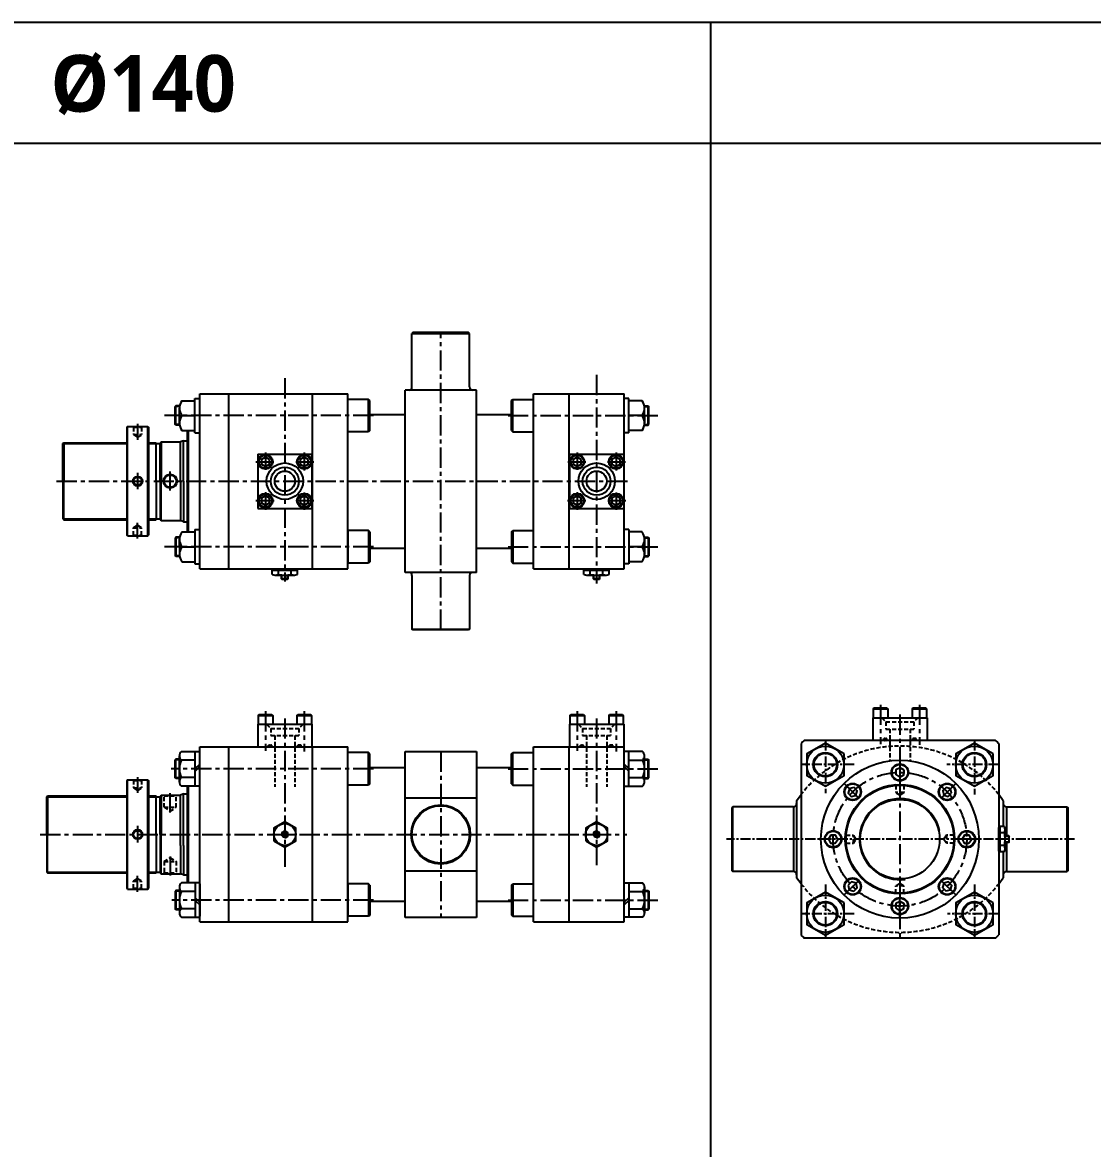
# Model space of a CAD drawing. Extents: x -819 to 9946, y 0 to 4813.
# Drawn here: x 602 to 1923, y 1437 to 2827 of the extents above; entities that cross this region are included whole.
import ezdxf

# ---------------------------------------------------------------- set-up
doc = ezdxf.new("R2010")
doc.units = 0
doc.header["$LTSCALE"] = 10
doc.header["$MEASUREMENT"] = 0
for name, pattern in [('CENTER', [2, 1.25, -0.25, 0.25, -0.25]), ('CENTERX2', [4, 2.5, -0.5, 0.5, -0.5]), ('HIDDENX2', [0.75, 0.5, -0.25])]:
    doc.linetypes.add(name, pattern=pattern)
doc.layers.get('0').update_dxf_attribs({"linetype": 'CONTINUOUS'})
for name, color, linetype in [('BOM-UDEF', 3, 'CONTINUOUS'), ('CEN', 1, 'CENTERX2'), ('DIM', 2, 'CONTINUOUS'), ('HID', 2, 'HIDDENX2'), ('ML', 7, 'CONTINUOUS')]:
    doc.layers.add(name, color=color, linetype=linetype)
doc.styles.add('문자', font='romans.shx')

msp = doc.modelspace()

# ---------------------------------------------------------------- linework, layer by layer
for p, q in [((9946.14, 2826.778), (0, 2826.778)), ((1451.42, 0), (1451.42, 2826.778)), ((9946.14, 2677.278), (0, 2677.278))]:
    msp.add_line(p, q)
at = {"color": 7, "linetype": 'Continuous'}
for p, q in [((909.891, 2145.608), (909.891, 2150.626)), ((909.891, 2150.626), (916.23, 2150.626)), ((910.891, 2150.626), (910.891, 2152.626)), ((910.891, 2152.626), (940.068, 2152.626)), ((913.067, 2144.626), (937.893, 2144.626)), ((916.23, 2150.626), (941.068, 2150.626)), ((917.686, 2145.608), (917.686, 2150.626)), ((921.48, 2144.881), (921.48, 2144.883)), ((921.48, 2140.126), (921.48, 2144.626)), ((929.48, 2140.126), (929.48, 2144.626)), ((933.274, 2145.608), (933.274, 2150.626)), ((940.068, 2150.626), (940.068, 2152.626)), ((941.068, 2145.608), (941.068, 2150.626)), ((1294.891, 2145.608), (1294.891, 2150.626)), ((1294.891, 2150.626), (1301.23, 2150.626)), ((1295.891, 2150.626), (1295.891, 2152.626)), ((1295.891, 2152.626), (1325.068, 2152.626)), ((1298.067, 2144.626), (1322.893, 2144.626)), ((1301.23, 2150.626), (1326.068, 2150.626)), ((1302.686, 2145.608), (1302.686, 2150.626)), ((1306.48, 2144.881), (1306.48, 2144.883)), ((1306.48, 2140.126), (1306.48, 2144.626)), ((1314.48, 2140.126), (1314.48, 2144.626)), ((1318.274, 2145.608), (1318.274, 2150.626)), ((1325.068, 2150.626), (1325.068, 2152.626)), ((1326.068, 2145.608), (1326.068, 2150.626)), ((921.48, 2140.126), (921.98, 2139.626)), ((929.48, 2140.126), (921.48, 2140.126)), ((921.98, 2139.626), (928.98, 2139.626)), ((929.48, 2140.126), (928.98, 2139.626)), ((1306.48, 2140.126), (1306.98, 2139.626)), ((1314.48, 2140.126), (1306.48, 2140.126)), ((1306.98, 2139.626), (1313.98, 2139.626)), ((1314.48, 2140.126), (1313.98, 2139.626)), ((1807.014, 1804.158), (1807.014, 1833.335)), ((1809.014, 1833.335), (1807.014, 1833.335)), ((1814.031, 1834.335), (1809.014, 1834.335)), ((1809.014, 1809.497), (1809.014, 1834.335)), ((1814.031, 1826.541), (1809.014, 1826.541)), ((1815.014, 1806.334), (1815.014, 1831.16)), ((1819.514, 1822.747), (1815.014, 1822.747)), ((1819.514, 1822.747), (1820.014, 1822.247)), ((1819.514, 1822.747), (1819.514, 1814.747)), ((1820.014, 1815.247), (1820.014, 1822.247)), ((1814.031, 1810.953), (1809.014, 1810.953)), ((1809.014, 1803.158), (1809.014, 1809.497)), ((1814.758, 1814.747), (1814.756, 1814.747)), ((1819.514, 1814.747), (1815.014, 1814.747)), ((1819.514, 1814.747), (1820.014, 1815.247)), ((1809.014, 1804.158), (1807.014, 1804.158)), ((1814.031, 1803.158), (1809.014, 1803.158))]:
    msp.add_line(p, q, dxfattribs=at)
at = {"color": 1, "linetype": 'CENTER', "ltscale": 5}
for p, q in [((911.98, 1824.598), (938.98, 1824.598)), ((1296.98, 1824.598), (1323.98, 1824.598))]:
    msp.add_line(p, q, dxfattribs=at)
at = {"color": 7, "linetype": 'Continuous'}
for points in [[(911.98, 1816.803), (925.48, 1809.009), (938.98, 1816.803), (938.98, 1832.392), (925.48, 1840.186), (911.98, 1832.392)], [(1296.98, 1816.803), (1310.48, 1809.009), (1323.98, 1816.803), (1323.98, 1832.392), (1310.48, 1840.186), (1296.98, 1832.392)], [(924.036, 1827.098), (922.593, 1824.598), (924.036, 1822.098), (926.923, 1822.098), (928.367, 1824.598), (926.923, 1827.098)], [(1309.036, 1827.098), (1307.593, 1824.598), (1309.036, 1822.098), (1311.923, 1822.098), (1313.367, 1824.598), (1311.923, 1827.098)]]:
    msp.add_lwpolyline(points, close=True, dxfattribs=at)
for centre, radius in [((925.48, 1824.598), 13.5), ((1310.48, 1824.598), 13.5), ((925.48, 1824.598), 3.5), ((1310.48, 1824.598), 3.5)]:
    msp.add_circle(centre, radius, dxfattribs=at)
for centre, radius, start, end in [((913.067, 2150.249), 5.623, 235.615753, 270), ((913.789, 2152.846), 8.22, 241.700645, 298.299355), ((925.472, 2175.973), 31.347, 255.617183, 270.014071), ((925.488, 2175.973), 31.347, 269.985929, 284.382817), ((937.171, 2152.846), 8.22, 241.700645, 298.299355), ((1298.067, 2150.249), 5.623, 235.615753, 270), ((1298.789, 2152.846), 8.22, 241.700645, 298.299355), ((1310.472, 2175.973), 31.347, 255.617183, 270.014071), ((1310.488, 2175.973), 31.347, 269.985929, 284.382817), ((1322.171, 2152.846), 8.22, 241.700645, 298.299355), ((1806.793, 1830.438), 8.22, 331.700645, 28.299355), ((1783.667, 1818.755), 31.347, 359.985929, 14.382817), ((1783.667, 1818.739), 31.347, 345.617183, 0.014071), ((1806.793, 1807.056), 8.22, 331.700645, 28.299355), ((1809.391, 1806.334), 5.623, 325.615753, 0)]:
    msp.add_arc(centre, radius, start, end, dxfattribs=at)
at = {"layer": 'BOM-UDEF', "color": 0}
for p, q in [((1073.98, 2148.126), (1073.98, 2373.126)), ((1161.98, 2148.126), (1161.98, 2373.126)), ((1073.98, 1927.098), (1161.98, 1927.098)), ((1073.98, 1722.098), (1073.98, 1927.098)), ((1161.98, 1927.098), (1161.98, 1722.098)), ((1073.98, 1869.598), (1161.98, 1869.598)), ((1557.514, 1866.247), (1563.014, 1873.832)), ((1812.514, 1866.247), (1807.014, 1873.832)), ((1553.514, 1858.747), (1553.514, 1778.747)), ((1816.514, 1858.747), (1816.514, 1822.747)), ((1816.514, 1814.747), (1816.514, 1778.747)), ((1073.98, 1779.598), (1161.98, 1779.598)), ((1563.014, 1763.662), (1557.514, 1771.247)), ((1807.014, 1763.662), (1812.514, 1771.247)), ((1161.98, 1722.098), (1073.98, 1722.098))]:
    msp.add_line(p, q, dxfattribs=at)
for radius in [36.5, 35.5]:
    msp.add_circle((1117.98, 1824.598), radius, dxfattribs=at)
at = {"layer": 'CEN'}
for p, q in [((1117.98, 2077.126), (1117.98, 2444.126)), ((1310.48, 2391.711), (1310.48, 2134.391)), ((925.48, 2387.868), (925.48, 2136.856)), ((1034.806, 2341.626), (776.829, 2341.626)), ((1201.154, 2341.626), (1385.895, 2341.626)), ((743.705, 2331.37), (743.705, 2311.814)), ((901.48, 2295.852), (901.48, 2274.63)), ((949.48, 2295.893), (949.48, 2273.894)), ((1286.48, 2295.852), (1286.48, 2274.63)), ((1334.48, 2295.893), (1334.48, 2273.894)), ((889.835, 2284.626), (911.99, 2284.626)), ((938.887, 2284.626), (961.254, 2284.542)), ((1274.835, 2284.626), (1296.99, 2284.626)), ((1323.887, 2284.626), (1346.254, 2284.542)), ((743.705, 2271.136), (743.705, 2250.859)), ((783.98, 2249.166), (783.98, 2272.662)), ((643.535, 2260.626), (1349.06, 2260.626)), ((901.48, 2247.135), (901.48, 2225.219)), ((949.48, 2246.767), (949.48, 2225.175)), ((1286.48, 2247.135), (1286.48, 2225.219)), ((1334.48, 2246.767), (1334.48, 2225.175)), ((889.496, 2236.626), (912.236, 2236.626)), ((939.502, 2236.626), (961.508, 2236.626)), ((1274.496, 2236.626), (1297.236, 2236.626)), ((1324.502, 2236.626), (1346.508, 2236.626)), ((743.705, 2189.881), (743.705, 2209.438)), ((1034.806, 2179.626), (776.829, 2179.626)), ((1201.154, 2179.626), (1385.895, 2179.626)), ((901.48, 1976.598), (901.48, 1927.993)), ((949.48, 1976.598), (949.48, 1927.007)), ((1286.48, 1976.598), (1286.48, 1927.993)), ((1334.48, 1976.598), (1334.48, 1927.007)), ((1661.014, 1984.747), (1661.014, 1936.142)), ((1709.014, 1984.747), (1709.014, 1935.156)), ((925.48, 1967.872), (925.48, 1784.43)), ((1310.48, 1967.872), (1310.48, 1786.895)), ((1685.014, 1972.747), (1685.014, 1692.747)), ((1117.98, 1927.098), (1117.98, 1722.098)), ((1034.806, 1905.598), (785.196, 1905.598)), ((1201.154, 1905.598), (1385.895, 1905.598)), ((1685.014, 1916.152), (1685.014, 1886.247)), ((743.705, 1895.342), (743.705, 1875.785)), ((1616.138, 1887.622), (1637.284, 1866.477)), ((1753.889, 1887.622), (1732.743, 1866.477)), ((783.98, 1851.89), (783.98, 1875.386)), ((743.705, 1835.108), (743.705, 1814.831)), ((623.535, 1824.598), (1347.943, 1824.598)), ((1782.418, 1818.747), (1752.514, 1818.747)), ((783.98, 1797.305), (783.98, 1773.809)), ((743.705, 1753.853), (743.705, 1773.41)), ((1616.138, 1749.871), (1637.284, 1771.017)), ((1753.889, 1749.871), (1732.743, 1771.017)), ((1685.014, 1721.342), (1685.014, 1751.247)), ((1034.806, 1743.598), (785.85, 1743.598)), ((1201.154, 1743.598), (1385.895, 1743.598))]:
    msp.add_line(p, q, dxfattribs=at)
msp.add_circle((1685.014, 1818.747), 82.5, dxfattribs=at)
at = {"layer": 'DIM'}
for p, q in [((651.48, 2307.126), (730.205, 2307.126)), ((757.205, 2307.126), (766.48, 2307.126)), ((651.48, 2214.126), (730.205, 2214.126)), ((757.205, 2214.126), (766.48, 2214.126)), ((631.48, 1871.098), (730.205, 1871.098)), ((631.48, 1871.098), (730.205, 1871.098)), ((757.205, 1871.098), (766.48, 1871.098)), ((757.205, 1871.098), (766.48, 1871.098)), ((631.48, 1778.098), (730.205, 1778.098)), ((631.48, 1778.098), (730.205, 1778.098)), ((757.205, 1778.098), (766.48, 1778.098)), ((757.205, 1778.098), (766.48, 1778.098))]:
    msp.add_line(p, q, dxfattribs=at)
at = {"layer": 'HID'}
for p, q in [((738.705, 2327.126), (737.705, 2328.126)), ((738.705, 2327.126), (748.705, 2327.126)), ((738.705, 2327.126), (738.705, 2318.126)), ((748.705, 2327.126), (749.705, 2328.126)), ((748.705, 2327.126), (748.705, 2318.126)), ((738.705, 2318.126), (743.705, 2314.96)), ((738.705, 2318.126), (748.705, 2318.126)), ((743.705, 2314.96), (748.705, 2318.126)), ((738.705, 2203.126), (743.705, 2206.292)), ((738.705, 2203.126), (748.705, 2203.126)), ((738.705, 2194.126), (738.705, 2203.126)), ((743.705, 2206.292), (748.705, 2203.126)), ((748.705, 2194.126), (748.705, 2203.126)), ((738.705, 2194.126), (737.705, 2193.126)), ((738.705, 2194.126), (748.705, 2194.126)), ((748.705, 2194.126), (749.705, 2193.126)), ((902.98, 1960.598), (908.23, 1955.348)), ((947.98, 1960.598), (942.73, 1955.348)), ((1287.98, 1960.598), (1293.23, 1955.348)), ((1332.98, 1960.598), (1327.73, 1955.348)), ((1662.514, 1968.747), (1667.764, 1963.497)), ((1667.764, 1963.497), (1702.264, 1963.497)), ((1667.764, 1963.497), (1667.764, 1954.747)), ((1707.514, 1968.747), (1702.264, 1963.497)), ((1702.264, 1963.497), (1702.264, 1954.747)), ((908.23, 1955.348), (942.73, 1955.348)), ((908.23, 1955.348), (908.23, 1946.598)), ((908.23, 1946.598), (942.73, 1946.598)), ((912.98, 1946.598), (912.98, 1883.462)), ((937.98, 1946.598), (937.98, 1883.462)), ((942.73, 1955.348), (942.73, 1946.598)), ((1293.23, 1955.348), (1327.73, 1955.348)), ((1293.23, 1955.348), (1293.23, 1946.598)), ((1293.23, 1946.598), (1327.73, 1946.598)), ((1297.98, 1946.598), (1297.98, 1883.462)), ((1322.98, 1946.598), (1322.98, 1883.462)), ((1327.73, 1955.348), (1327.73, 1946.598)), ((1667.764, 1954.747), (1702.264, 1954.747)), ((1672.514, 1954.747), (1672.514, 1915.442)), ((1697.514, 1954.747), (1697.514, 1915.442)), ((905.48, 1934.998), (909.48, 1934.998)), ((905.48, 1932.598), (905.48, 1934.998)), ((909.48, 1932.598), (909.48, 1934.998)), ((941.48, 1932.598), (941.48, 1934.998)), ((945.48, 1934.998), (941.48, 1934.998)), ((945.48, 1932.598), (945.48, 1934.998)), ((1290.48, 1934.998), (1294.48, 1934.998)), ((1290.48, 1932.598), (1290.48, 1934.998)), ((1294.48, 1932.598), (1294.48, 1934.998)), ((1326.48, 1932.598), (1326.48, 1934.998)), ((1330.48, 1934.998), (1326.48, 1934.998)), ((1330.48, 1932.598), (1330.48, 1934.998)), ((1665.014, 1943.147), (1669.014, 1943.147)), ((1665.014, 1940.747), (1665.014, 1943.147)), ((1669.014, 1940.747), (1669.014, 1943.147)), ((1701.014, 1940.747), (1701.014, 1943.147)), ((1705.014, 1943.147), (1701.014, 1943.147)), ((1705.014, 1940.747), (1705.014, 1943.147)), ((738.705, 1891.098), (737.705, 1892.098)), ((738.705, 1891.098), (748.705, 1891.098)), ((738.705, 1891.098), (738.705, 1882.098)), ((748.705, 1891.098), (749.705, 1892.098)), ((748.705, 1891.098), (748.705, 1882.098)), ((738.705, 1882.098), (748.705, 1882.098)), ((738.705, 1882.098), (743.705, 1878.931)), ((743.705, 1878.931), (748.705, 1882.098)), ((1680.014, 1885.247), (1679.315, 1885.945)), ((1680.014, 1885.247), (1680.014, 1876.247)), ((1690.014, 1885.247), (1680.014, 1885.247)), ((1690.014, 1876.247), (1680.014, 1876.247)), ((1685.014, 1873.081), (1680.014, 1876.247)), ((1690.014, 1876.247), (1685.014, 1873.081)), ((1690.014, 1885.247), (1690.712, 1885.945)), ((1690.014, 1885.247), (1690.014, 1876.247)), ((776.48, 1872.098), (775.48, 1873.098)), ((776.48, 1858.098), (776.48, 1872.098)), ((776.48, 1872.098), (791.48, 1872.098)), ((791.48, 1872.098), (792.48, 1873.098)), ((791.48, 1858.098), (791.48, 1872.098)), ((776.48, 1858.098), (791.48, 1858.098)), ((776.48, 1858.098), (783.98, 1853.323)), ((783.98, 1853.323), (791.48, 1858.098)), ((1618.514, 1823.747), (1617.815, 1824.445)), ((1618.514, 1823.747), (1627.514, 1823.747)), ((1618.514, 1813.747), (1618.514, 1823.747)), ((1627.514, 1813.747), (1627.514, 1823.747)), ((1630.68, 1818.747), (1627.514, 1823.747)), ((1742.514, 1823.747), (1739.347, 1818.747)), ((1751.514, 1823.747), (1742.514, 1823.747)), ((1742.514, 1823.747), (1742.514, 1813.747)), ((1751.514, 1823.747), (1752.212, 1824.445)), ((1751.514, 1823.747), (1751.514, 1813.747)), ((1618.514, 1813.747), (1617.815, 1813.048)), ((1618.514, 1813.747), (1627.514, 1813.747)), ((1627.514, 1813.747), (1630.68, 1818.747)), ((1739.347, 1818.747), (1742.514, 1813.747)), ((1751.514, 1813.747), (1742.514, 1813.747)), ((1751.514, 1813.747), (1752.212, 1813.048)), ((776.48, 1791.098), (783.98, 1795.872)), ((783.98, 1795.872), (791.48, 1791.098)), ((776.48, 1791.098), (791.48, 1791.098)), ((776.48, 1791.098), (776.48, 1777.098)), ((791.48, 1791.098), (791.48, 1777.098)), ((738.705, 1767.098), (743.705, 1770.264)), ((738.705, 1767.098), (748.705, 1767.098)), ((738.705, 1758.098), (738.705, 1767.098)), ((743.705, 1770.264), (748.705, 1767.098)), ((748.705, 1758.098), (748.705, 1767.098)), ((776.48, 1777.098), (775.48, 1776.098)), ((776.48, 1777.098), (791.48, 1777.098)), ((791.48, 1777.098), (792.48, 1776.098)), ((738.705, 1758.098), (737.705, 1757.098)), ((738.705, 1758.098), (748.705, 1758.098)), ((748.705, 1758.098), (749.705, 1757.098)), ((1680.014, 1752.247), (1679.315, 1751.548)), ((1685.014, 1764.413), (1680.014, 1761.247)), ((1680.014, 1752.247), (1680.014, 1761.247)), ((1690.014, 1761.247), (1680.014, 1761.247)), ((1690.014, 1752.247), (1680.014, 1752.247)), ((1690.014, 1761.247), (1685.014, 1764.413)), ((1690.014, 1752.247), (1690.014, 1761.247)), ((1690.014, 1752.247), (1690.712, 1751.548))]:
    msp.add_line(p, q, dxfattribs=at)
for centre, radius, start, end in [((906.761, 1933.798), 1.2, 90, 270), ((908.145, 1933.798), 1.2, 270, 90), ((942.814, 1933.798), 1.2, 90, 270), ((944.198, 1933.798), 1.2, 270, 90), ((1291.761, 1933.798), 1.2, 90, 270), ((1293.145, 1933.798), 1.2, 270, 90), ((1327.814, 1933.798), 1.2, 90, 270), ((1329.198, 1933.798), 1.2, 270, 90), ((1685.014, 1779.58), 154.167, 37.688023, 142.311977), ((1666.295, 1941.947), 1.2, 90, 270), ((1667.679, 1941.947), 1.2, 270, 90), ((1702.348, 1941.947), 1.2, 90, 270), ((1703.732, 1941.947), 1.2, 270, 90), ((1685.014, 1857.914), 154.167, 217.688023, 322.311977)]:
    msp.add_arc(centre, radius, start, end, dxfattribs=at)
at = {"layer": 'ML'}
for p, q in [((1083.48, 2444.126), (1082.48, 2443.126)), ((1082.48, 2377.126), (1082.48, 2443.126)), ((1082.48, 2443.126), (1153.48, 2443.126)), ((1152.48, 2444.126), (1083.48, 2444.126)), ((1153.48, 2443.126), (1152.48, 2444.126)), ((1153.48, 2377.126), (1153.48, 2443.126)), ((814.548, 2320.426), (814.548, 2362.826)), ((814.548, 2362.826), (820.548, 2362.826)), ((820.48, 2152.626), (820.48, 2368.626)), ((820.48, 2368.626), (1003.48, 2368.626)), ((820.48, 2152.626), (820.48, 2368.626)), ((856.48, 2152.626), (856.48, 2368.626)), ((959.48, 2152.626), (959.48, 2368.626)), ((959.48, 2152.626), (959.48, 2368.626)), ((1003.48, 2152.626), (1003.48, 2368.626)), ((1161.98, 2373.126), (1073.98, 2373.126)), ((1232.48, 2152.626), (1232.48, 2368.626)), ((1232.48, 2368.626), (1344.48, 2368.626)), ((1276.48, 2152.626), (1276.48, 2368.626)), ((1350.412, 2362.826), (1344.412, 2362.826)), ((1344.48, 2152.626), (1344.48, 2368.626)), ((1350.412, 2320.426), (1350.412, 2362.826)), ((790.948, 2353.626), (790.148, 2352.826)), ((790.148, 2330.426), (790.148, 2352.826)), ((790.948, 2329.626), (790.948, 2353.626)), ((795.348, 2353.626), (790.948, 2353.626)), ((795.348, 2341.626), (795.348, 2350.951)), ((798.32, 2359.986), (814.548, 2359.986)), ((1028.98, 2361.626), (1003.48, 2361.626)), ((1003.48, 2321.626), (1003.48, 2361.626)), ((1028.98, 2321.626), (1028.98, 2361.626)), ((1030.48, 2360.126), (1028.98, 2361.626)), ((1030.48, 2323.126), (1030.48, 2360.126)), ((1205.48, 2360.126), (1206.98, 2361.626)), ((1205.48, 2323.126), (1205.48, 2360.126)), ((1206.98, 2361.626), (1232.48, 2361.626)), ((1206.98, 2321.626), (1206.98, 2361.626)), ((1366.64, 2359.986), (1350.412, 2359.986)), ((1369.612, 2353.626), (1374.012, 2353.626)), ((1369.612, 2341.626), (1369.612, 2350.951)), ((1374.012, 2329.626), (1374.012, 2353.626)), ((1374.012, 2353.626), (1374.812, 2352.826)), ((1374.812, 2330.426), (1374.812, 2352.826)), ((795.348, 2331.002), (795.348, 2341.626)), ((795.348, 2341.626), (795.348, 2332.301)), ((798.32, 2341.626), (814.548, 2341.626)), ((1030.48, 2343.126), (1073.98, 2343.126)), ((1161.98, 2343.126), (1205.48, 2343.126)), ((1366.64, 2341.626), (1350.412, 2341.626)), ((1369.612, 2331.002), (1369.612, 2341.626)), ((1369.612, 2341.626), (1369.612, 2332.301)), ((731.205, 2328.126), (730.205, 2327.126)), ((730.205, 2327.126), (730.205, 2194.126)), ((731.205, 2193.126), (731.205, 2328.126)), ((731.205, 2328.126), (756.205, 2328.126)), ((756.205, 2193.126), (756.205, 2328.126)), ((756.205, 2328.126), (757.205, 2327.126)), ((757.205, 2327.126), (757.205, 2194.126)), ((790.948, 2329.626), (790.148, 2330.426)), ((795.348, 2329.626), (790.948, 2329.626)), ((798.32, 2323.266), (814.548, 2323.266)), ((805.48, 2197.986), (805.48, 2323.266)), ((806.48, 2197.986), (806.48, 2323.266)), ((1028.98, 2321.626), (1003.48, 2321.626)), ((1030.48, 2323.126), (1028.98, 2321.626)), ((1205.48, 2323.126), (1206.98, 2321.626)), ((1206.98, 2321.626), (1232.48, 2321.626)), ((1366.64, 2323.266), (1350.412, 2323.266)), ((1369.612, 2329.626), (1374.012, 2329.626)), ((1374.012, 2329.626), (1374.812, 2330.426)), ((651.48, 2307.126), (652.48, 2308.126)), ((651.48, 2260.626), (651.48, 2307.126)), ((652.48, 2308.126), (730.205, 2308.126)), ((652.48, 2308.126), (652.48, 2260.626)), ((757.205, 2308.126), (766.48, 2308.126)), ((766.48, 2260.626), (766.48, 2308.126)), ((771.48, 2307.626), (772.98, 2309.126)), ((771.48, 2260.626), (771.48, 2307.626)), ((772.98, 2309.126), (772.98, 2260.626)), ((772.98, 2309.126), (796.48, 2309.126)), ((800.48, 2310.626), (796.48, 2309.126)), ((796.48, 2260.626), (796.48, 2309.126)), ((800.48, 2310.626), (805.48, 2310.626)), ((800.48, 2260.626), (800.48, 2310.626)), ((814.548, 2320.426), (820.548, 2320.426)), ((1350.412, 2320.426), (1344.412, 2320.426)), ((766.48, 2307.026), (771.48, 2307.026)), ((891.98, 2294.126), (891.98, 2227.126)), ((891.98, 2294.126), (958.98, 2294.126)), ((958.98, 2294.126), (958.98, 2227.126)), ((1276.98, 2294.126), (1276.98, 2227.126)), ((1276.98, 2294.126), (1343.98, 2294.126)), ((1343.98, 2294.126), (1343.98, 2227.126)), ((651.48, 2260.626), (651.48, 2214.126)), ((652.48, 2213.126), (652.48, 2260.626)), ((766.48, 2260.626), (766.48, 2213.126)), ((771.48, 2260.626), (771.48, 2213.626)), ((771.48, 2260.626), (771.48, 2213.626)), ((772.98, 2212.126), (772.98, 2260.626)), ((796.48, 2260.626), (796.48, 2212.126)), ((800.48, 2260.626), (800.48, 2210.626)), ((891.98, 2227.126), (958.98, 2227.126)), ((1276.98, 2227.126), (1343.98, 2227.126)), ((651.48, 2214.126), (652.48, 2213.126)), ((652.48, 2213.126), (730.205, 2213.126)), ((757.205, 2213.126), (766.48, 2213.126)), ((766.48, 2214.226), (771.48, 2214.226)), ((771.48, 2213.626), (772.98, 2212.126)), ((772.98, 2212.126), (796.48, 2212.126)), ((800.48, 2210.626), (796.48, 2212.126)), ((800.48, 2210.626), (805.48, 2210.626)), ((798.32, 2197.986), (814.548, 2197.986)), ((814.548, 2200.826), (814.548, 2158.426)), ((814.548, 2200.826), (820.548, 2200.826)), ((1003.48, 2199.626), (1003.48, 2159.626)), ((1028.98, 2199.626), (1003.48, 2199.626)), ((1028.98, 2199.626), (1028.98, 2159.626)), ((1030.48, 2198.126), (1028.98, 2199.626)), ((1030.48, 2198.126), (1030.48, 2161.126)), ((1205.48, 2198.126), (1206.98, 2199.626)), ((1205.48, 2198.126), (1205.48, 2161.126)), ((1206.98, 2199.626), (1206.98, 2159.626)), ((1206.98, 2199.626), (1232.48, 2199.626)), ((1350.412, 2200.826), (1344.412, 2200.826)), ((1350.412, 2200.826), (1350.412, 2158.426)), ((1366.64, 2197.986), (1350.412, 2197.986)), ((731.205, 2193.126), (730.205, 2194.126)), ((731.205, 2193.126), (756.205, 2193.126)), ((756.205, 2193.126), (757.205, 2194.126)), ((790.948, 2191.626), (790.148, 2190.826)), ((790.148, 2190.826), (790.148, 2168.426)), ((790.948, 2191.626), (790.948, 2167.626)), ((795.348, 2191.626), (790.948, 2191.626)), ((795.348, 2190.25), (795.348, 2179.626)), ((795.348, 2179.626), (795.348, 2188.951)), ((1369.612, 2191.626), (1374.012, 2191.626)), ((1369.612, 2190.25), (1369.612, 2179.626)), ((1369.612, 2179.626), (1369.612, 2188.951)), ((1374.012, 2191.626), (1374.012, 2167.626)), ((1374.012, 2191.626), (1374.812, 2190.826)), ((1374.812, 2190.826), (1374.812, 2168.426)), ((790.948, 2167.626), (790.148, 2168.426)), ((795.348, 2179.626), (795.348, 2170.301)), ((798.32, 2179.626), (814.548, 2179.626)), ((1030.48, 2178.126), (1073.98, 2178.126)), ((1161.98, 2178.126), (1205.48, 2178.126)), ((1366.64, 2179.626), (1350.412, 2179.626)), ((1369.612, 2179.626), (1369.612, 2170.301)), ((1374.012, 2167.626), (1374.812, 2168.426)), ((795.348, 2167.626), (790.948, 2167.626)), ((798.32, 2161.266), (814.548, 2161.266)), ((814.548, 2158.426), (820.548, 2158.426)), ((1028.98, 2159.626), (1003.48, 2159.626)), ((1030.48, 2161.126), (1028.98, 2159.626)), ((1205.48, 2161.126), (1206.98, 2159.626)), ((1206.98, 2159.626), (1232.48, 2159.626)), ((1350.412, 2158.426), (1344.412, 2158.426)), ((1366.64, 2161.266), (1350.412, 2161.266)), ((1369.612, 2167.626), (1374.012, 2167.626)), ((820.48, 2152.626), (1003.48, 2152.626)), ((1161.98, 2148.126), (1073.98, 2148.126)), ((1082.48, 2144.126), (1082.48, 2078.126)), ((1153.48, 2144.126), (1153.48, 2078.126)), ((1232.48, 2152.626), (1344.48, 2152.626)), ((1083.48, 2077.126), (1082.48, 2078.126)), ((1082.48, 2078.126), (1153.48, 2078.126)), ((1152.48, 2077.126), (1083.48, 2077.126)), ((1153.48, 2078.126), (1152.48, 2077.126)), ((1652.014, 1979.747), (1653.014, 1980.747)), ((1652.014, 1979.747), (1670.014, 1979.747)), ((1652.014, 1979.747), (1652.014, 1968.747)), ((1653.014, 1980.747), (1669.014, 1980.747)), ((1669.014, 1980.747), (1670.014, 1979.747)), ((1670.014, 1979.747), (1670.014, 1968.747)), ((1700.014, 1979.747), (1701.014, 1980.747)), ((1700.014, 1979.747), (1718.014, 1979.747)), ((1700.014, 1979.747), (1700.014, 1968.747)), ((1701.014, 1980.747), (1717.014, 1980.747)), ((1717.014, 1980.747), (1718.014, 1979.747)), ((1718.014, 1979.747), (1718.014, 1968.747)), ((891.98, 1960.598), (958.98, 1960.598)), ((891.98, 1960.598), (891.98, 1932.598)), ((892.48, 1971.598), (893.48, 1972.598)), ((892.48, 1971.598), (910.48, 1971.598)), ((892.48, 1971.598), (892.48, 1960.598)), ((893.48, 1972.598), (909.48, 1972.598)), ((909.48, 1972.598), (910.48, 1971.598)), ((910.48, 1971.598), (910.48, 1960.598)), ((940.48, 1971.598), (941.48, 1972.598)), ((940.48, 1971.598), (958.48, 1971.598)), ((940.48, 1971.598), (940.48, 1960.598)), ((941.48, 1972.598), (957.48, 1972.598)), ((957.48, 1972.598), (958.48, 1971.598)), ((958.48, 1971.598), (958.48, 1960.598)), ((958.98, 1960.598), (958.98, 1932.598)), ((1276.98, 1960.598), (1343.98, 1960.598)), ((1276.98, 1960.598), (1276.98, 1932.598)), ((1277.48, 1971.598), (1278.48, 1972.598)), ((1277.48, 1971.598), (1295.48, 1971.598)), ((1277.48, 1971.598), (1277.48, 1960.598)), ((1278.48, 1972.598), (1294.48, 1972.598)), ((1294.48, 1972.598), (1295.48, 1971.598)), ((1295.48, 1971.598), (1295.48, 1960.598)), ((1325.48, 1971.598), (1326.48, 1972.598)), ((1325.48, 1971.598), (1343.48, 1971.598)), ((1325.48, 1971.598), (1325.48, 1960.598)), ((1326.48, 1972.598), (1342.48, 1972.598)), ((1342.48, 1972.598), (1343.48, 1971.598)), ((1343.48, 1971.598), (1343.48, 1960.598)), ((1343.98, 1960.598), (1343.98, 1932.598)), ((1651.514, 1968.747), (1718.514, 1968.747)), ((1651.514, 1968.747), (1651.514, 1940.747)), ((1718.514, 1968.747), (1718.514, 1940.747)), ((820.48, 1716.598), (820.48, 1932.598)), ((820.48, 1932.598), (1003.48, 1932.598)), ((856.48, 1716.598), (856.48, 1932.598)), ((959.48, 1716.598), (959.48, 1932.598)), ((959.48, 1716.598), (959.48, 1932.598)), ((1003.48, 1716.598), (1003.48, 1932.598)), ((1232.48, 1716.598), (1232.48, 1932.598)), ((1232.48, 1932.598), (1344.48, 1932.598)), ((1276.48, 1716.598), (1276.48, 1932.598)), ((1344.48, 1716.598), (1344.48, 1932.598)), ((1563.014, 1936.883), (1563.014, 1700.611)), ((1803.15, 1940.747), (1566.877, 1940.747)), ((1807.014, 1936.883), (1807.014, 1700.611)), ((795.38, 1905.598), (795.38, 1921.618)), ((797.78, 1926.798), (820.58, 1926.798)), ((814.58, 1884.398), (814.58, 1926.798)), ((820.48, 1885.598), (820.48, 1925.598)), ((820.48, 1885.598), (820.48, 1925.598)), ((820.48, 1885.598), (820.48, 1925.598)), ((1003.48, 1885.598), (1003.48, 1925.598)), ((1028.98, 1925.598), (1003.48, 1925.598)), ((1028.98, 1885.598), (1028.98, 1925.598)), ((1030.48, 1924.098), (1028.98, 1925.598)), ((1030.48, 1887.098), (1030.48, 1924.098)), ((1205.48, 1924.098), (1206.98, 1925.598)), ((1205.48, 1887.098), (1205.48, 1924.098)), ((1206.98, 1885.598), (1206.98, 1925.598)), ((1206.98, 1925.598), (1232.48, 1925.598)), ((1367.212, 1926.798), (1344.412, 1926.798)), ((1350.412, 1884.398), (1350.412, 1926.798)), ((1369.612, 1905.598), (1369.612, 1921.618)), ((790.98, 1917.598), (790.18, 1916.798)), ((790.18, 1894.398), (790.18, 1916.798)), ((790.98, 1893.598), (790.98, 1917.598)), ((795.38, 1917.598), (790.98, 1917.598)), ((795.38, 1894.974), (795.38, 1905.598)), ((814.58, 1916.222), (797.78, 1916.222)), ((814.58, 1906.093), (820.512, 1911.511)), ((814.58, 1902.897), (820.512, 1908.315)), ((1030.48, 1907.098), (1073.98, 1907.098)), ((1161.98, 1907.098), (1205.48, 1907.098)), ((1350.412, 1906.093), (1344.48, 1911.511)), ((1350.412, 1902.897), (1344.48, 1908.315)), ((1350.412, 1916.222), (1367.212, 1916.222)), ((1369.612, 1917.598), (1374.012, 1917.598)), ((1369.612, 1894.974), (1369.612, 1905.598)), ((1374.012, 1893.598), (1374.012, 1917.598)), ((1374.012, 1917.598), (1374.812, 1916.798)), ((1374.812, 1894.398), (1374.812, 1916.798)), ((731.205, 1892.098), (730.205, 1891.098)), ((730.205, 1891.098), (730.205, 1758.098)), ((731.205, 1757.098), (731.205, 1892.098)), ((731.205, 1892.098), (756.205, 1892.098)), ((756.205, 1757.098), (756.205, 1892.098)), ((756.205, 1892.098), (757.205, 1891.098)), ((757.205, 1891.098), (757.205, 1758.098)), ((790.98, 1893.598), (790.18, 1894.398)), ((795.38, 1893.598), (790.98, 1893.598)), ((795.38, 1889.307), (795.38, 1894.974)), ((814.58, 1894.974), (797.78, 1894.974)), ((1350.412, 1894.974), (1367.212, 1894.974)), ((1369.612, 1889.307), (1369.612, 1894.974)), ((1369.612, 1893.598), (1374.012, 1893.598)), ((1374.012, 1893.598), (1374.812, 1894.398)), ((820.58, 1884.398), (797.78, 1884.398)), ((805.48, 1764.798), (805.48, 1884.398)), ((805.48, 1764.798), (805.48, 1884.398)), ((806.48, 1764.798), (806.48, 1884.398)), ((1028.98, 1885.598), (1003.48, 1885.598)), ((1030.48, 1887.098), (1028.98, 1885.598)), ((1205.48, 1887.098), (1206.98, 1885.598)), ((1206.98, 1885.598), (1232.48, 1885.598)), ((1344.412, 1884.398), (1367.212, 1884.398)), ((631.48, 1871.098), (632.48, 1872.098)), ((631.48, 1871.098), (632.48, 1872.098)), ((631.48, 1824.598), (631.48, 1871.098)), ((631.48, 1824.598), (631.48, 1871.098)), ((632.48, 1872.098), (730.205, 1872.098)), ((632.48, 1872.098), (632.48, 1824.598)), ((632.48, 1872.098), (730.205, 1872.098)), ((632.48, 1872.098), (632.48, 1824.598)), ((757.205, 1872.098), (766.48, 1872.098)), ((757.205, 1872.098), (766.48, 1872.098)), ((766.48, 1824.598), (766.48, 1872.098)), ((766.48, 1824.598), (766.48, 1872.098)), ((766.48, 1870.998), (771.48, 1870.998)), ((766.48, 1870.998), (771.48, 1870.998)), ((771.48, 1871.598), (772.98, 1873.098)), ((771.48, 1824.598), (771.48, 1871.598)), ((772.98, 1873.098), (796.48, 1873.098)), ((772.98, 1873.098), (772.98, 1824.598)), ((800.48, 1874.598), (796.48, 1873.098)), ((796.48, 1810.961), (796.48, 1873.098)), ((800.48, 1810.961), (800.48, 1874.598)), ((800.48, 1874.598), (805.48, 1874.598)), ((1557.514, 1866.247), (1557.514, 1771.247)), ((1812.514, 1866.247), (1812.514, 1834.335)), ((1478.514, 1858.747), (1477.514, 1857.747)), ((1477.514, 1857.747), (1477.514, 1779.747)), ((1553.514, 1858.747), (1478.514, 1858.747)), ((1478.514, 1778.747), (1478.514, 1858.747)), ((1816.514, 1858.747), (1891.514, 1858.747)), ((1891.514, 1858.747), (1892.514, 1857.747)), ((1891.514, 1778.747), (1891.514, 1858.747)), ((1892.514, 1857.747), (1892.514, 1779.747)), ((631.48, 1824.598), (631.48, 1778.098)), ((631.48, 1824.598), (631.48, 1778.098)), ((632.48, 1777.098), (632.48, 1824.598)), ((632.48, 1777.098), (632.48, 1824.598)), ((766.48, 1824.598), (766.48, 1777.098)), ((766.48, 1824.598), (766.48, 1777.098)), ((771.48, 1824.598), (771.48, 1777.598)), ((771.48, 1824.598), (771.48, 1777.598)), ((772.98, 1776.098), (772.98, 1824.598)), ((796.48, 1810.961), (796.48, 1776.098)), ((800.48, 1810.961), (800.48, 1774.598)), ((1807.014, 1811.747), (1807.014, 1795.747)), ((1812.514, 1803.158), (1812.514, 1771.247)), ((1477.514, 1779.747), (1478.514, 1778.747)), ((1892.514, 1779.747), (1891.514, 1778.747)), ((631.48, 1778.098), (632.48, 1777.098)), ((631.48, 1778.098), (632.48, 1777.098)), ((632.48, 1777.098), (730.205, 1777.098)), ((632.48, 1777.098), (730.205, 1777.098)), ((757.205, 1777.098), (766.48, 1777.098)), ((757.205, 1777.098), (766.48, 1777.098)), ((766.48, 1778.198), (771.48, 1778.198)), ((766.48, 1778.198), (771.48, 1778.198)), ((771.48, 1777.598), (772.98, 1776.098)), ((772.98, 1776.098), (796.48, 1776.098)), ((800.48, 1774.598), (796.48, 1776.098)), ((800.48, 1774.598), (805.48, 1774.598)), ((1553.514, 1778.747), (1478.514, 1778.747)), ((1816.514, 1778.747), (1891.514, 1778.747)), ((731.205, 1757.098), (730.205, 1758.098)), ((731.205, 1757.098), (756.205, 1757.098)), ((756.205, 1757.098), (757.205, 1758.098)), ((790.98, 1755.598), (790.18, 1754.798)), ((790.18, 1754.798), (790.18, 1732.398)), ((790.98, 1755.598), (790.98, 1731.598)), ((795.38, 1755.598), (790.98, 1755.598)), ((795.38, 1759.888), (795.38, 1754.222)), ((795.38, 1754.222), (795.38, 1743.598)), ((820.58, 1764.798), (797.78, 1764.798)), ((814.58, 1754.222), (797.78, 1754.222)), ((814.58, 1764.798), (814.58, 1722.398)), ((820.48, 1763.598), (820.48, 1723.598)), ((820.48, 1763.598), (820.48, 1723.598)), ((1028.98, 1763.598), (1003.48, 1763.598)), ((1003.48, 1763.598), (1003.48, 1723.598)), ((1028.98, 1763.598), (1028.98, 1723.598)), ((1030.48, 1762.098), (1028.98, 1763.598)), ((1030.48, 1762.098), (1030.48, 1725.098)), ((1205.48, 1762.098), (1206.98, 1763.598)), ((1205.48, 1762.098), (1205.48, 1725.098)), ((1206.98, 1763.598), (1206.98, 1723.598)), ((1206.98, 1763.598), (1232.48, 1763.598)), ((1344.412, 1764.798), (1367.212, 1764.798)), ((1350.412, 1764.798), (1350.412, 1722.398)), ((1350.412, 1754.222), (1367.212, 1754.222)), ((1369.612, 1759.888), (1369.612, 1754.222)), ((1369.612, 1755.598), (1374.012, 1755.598)), ((1369.612, 1754.222), (1369.612, 1743.598)), ((1374.012, 1755.598), (1374.012, 1731.598)), ((1374.012, 1755.598), (1374.812, 1754.798)), ((1374.812, 1754.798), (1374.812, 1732.398)), ((795.38, 1743.598), (795.38, 1727.577)), ((814.58, 1746.298), (820.512, 1740.88)), ((814.58, 1743.102), (820.512, 1737.684)), ((1030.48, 1742.098), (1073.98, 1742.098)), ((1161.98, 1742.098), (1205.48, 1742.098)), ((1350.412, 1746.298), (1344.48, 1740.88)), ((1350.412, 1743.102), (1344.48, 1737.684)), ((1369.612, 1743.598), (1369.612, 1727.577)), ((790.98, 1731.598), (790.18, 1732.398)), ((795.38, 1731.598), (790.98, 1731.598)), ((814.58, 1732.974), (797.78, 1732.974)), ((1028.98, 1723.598), (1003.48, 1723.598)), ((1030.48, 1725.098), (1028.98, 1723.598)), ((1205.48, 1725.098), (1206.98, 1723.598)), ((1206.98, 1723.598), (1232.48, 1723.598)), ((1350.412, 1732.974), (1367.212, 1732.974)), ((1369.612, 1731.598), (1374.012, 1731.598)), ((1374.012, 1731.598), (1374.812, 1732.398)), ((797.78, 1722.398), (820.58, 1722.398)), ((820.48, 1716.598), (1003.48, 1716.598)), ((1232.48, 1716.598), (1344.48, 1716.598)), ((1367.212, 1722.398), (1344.412, 1722.398)), ((1803.15, 1696.747), (1566.877, 1696.747))]:
    msp.add_line(p, q, dxfattribs=at)
at = {"layer": 'ML', "color": 2}
for p, q in [((795.348, 2352.826), (790.148, 2352.826)), ((1369.612, 2352.826), (1374.812, 2352.826)), ((795.348, 2330.426), (790.148, 2330.426)), ((1369.612, 2330.426), (1374.812, 2330.426)), ((795.348, 2190.826), (790.148, 2190.826)), ((1369.612, 2190.826), (1374.812, 2190.826)), ((795.348, 2168.426), (790.148, 2168.426)), ((1369.612, 2168.426), (1374.812, 2168.426)), ((921.98, 2144.821), (921.98, 2144.823)), ((921.98, 2139.626), (921.98, 2144.626)), ((928.98, 2139.626), (928.98, 2144.626)), ((1306.98, 2144.821), (1306.98, 2144.823)), ((1306.98, 2139.626), (1306.98, 2144.626)), ((1313.98, 2139.626), (1313.98, 2144.626)), ((795.38, 1916.798), (790.18, 1916.798)), ((1369.612, 1916.798), (1374.812, 1916.798)), ((795.38, 1894.398), (790.18, 1894.398)), ((1369.612, 1894.398), (1374.812, 1894.398)), ((1820.014, 1822.247), (1815.014, 1822.247)), ((1814.819, 1815.247), (1814.817, 1815.247)), ((1820.014, 1815.247), (1815.014, 1815.247)), ((795.38, 1754.798), (790.18, 1754.798)), ((1369.612, 1754.798), (1374.812, 1754.798)), ((795.38, 1732.398), (790.18, 1732.398)), ((1369.612, 1732.398), (1374.812, 1732.398))]:
    msp.add_line(p, q, dxfattribs=at)
at = {"layer": 'ML', "color": 1, "linetype": 'CENTER'}
for p, q in [((1593.014, 1940.747), (1593.014, 1875.714)), ((1777.014, 1940.747), (1777.014, 1873.755)), ((1628.706, 1910.747), (1563.014, 1910.747)), ((1807.014, 1910.747), (1743.059, 1910.747)), ((1900.581, 1818.747), (1470.924, 1818.747)), ((1593.014, 1762.735), (1593.014, 1696.747)), ((1777.014, 1762.735), (1777.014, 1696.747)), ((1628.706, 1726.747), (1563.014, 1726.747)), ((1807.014, 1726.747), (1743.712, 1726.747))]:
    msp.add_line(p, q, dxfattribs=at)
at = {"layer": 'ML'}
for points in [[(906.48, 2287.513), (901.48, 2290.399), (896.48, 2287.513), (896.48, 2281.739), (901.48, 2278.852), (906.48, 2281.739)], [(954.48, 2287.513), (949.48, 2290.399), (944.48, 2287.513), (944.48, 2281.739), (949.48, 2278.852), (954.48, 2281.739)], [(1291.48, 2287.513), (1286.48, 2290.399), (1281.48, 2287.513), (1281.48, 2281.739), (1286.48, 2278.852), (1291.48, 2281.739)], [(1339.48, 2287.513), (1334.48, 2290.399), (1329.48, 2287.513), (1329.48, 2281.739), (1334.48, 2278.852), (1339.48, 2281.739)], [(906.48, 2239.513), (901.48, 2242.399), (896.48, 2239.513), (896.48, 2233.739), (901.48, 2230.852), (906.48, 2233.739)], [(954.48, 2239.513), (949.48, 2242.399), (944.48, 2239.513), (944.48, 2233.739), (949.48, 2230.852), (954.48, 2233.739)], [(1291.48, 2239.513), (1286.48, 2242.399), (1281.48, 2239.513), (1281.48, 2233.739), (1286.48, 2230.852), (1291.48, 2233.739)], [(1339.48, 2239.513), (1334.48, 2242.399), (1329.48, 2239.513), (1329.48, 2233.739), (1334.48, 2230.852), (1339.48, 2233.739)], [(1616.014, 1924.026), (1593.014, 1937.305), (1570.014, 1924.026), (1570.014, 1897.468), (1593.014, 1884.189), (1616.014, 1897.468)], [(1800.014, 1924.026), (1777.014, 1937.305), (1754.014, 1924.026), (1754.014, 1897.468), (1777.014, 1884.189), (1800.014, 1897.468)], [(1690.101, 1903.982), (1685.189, 1907.02), (1680.101, 1904.285), (1679.926, 1898.512), (1684.839, 1895.473), (1689.926, 1898.209)], [(1628.341, 1882.615), (1622.719, 1881.29), (1621.055, 1875.758), (1625.014, 1871.552), (1630.636, 1872.877), (1632.299, 1878.408)], [(1748.881, 1875.42), (1747.556, 1881.042), (1742.025, 1882.705), (1737.819, 1878.747), (1739.144, 1873.125), (1744.675, 1871.461)], [(1599.779, 1823.834), (1596.74, 1818.922), (1599.475, 1813.834), (1605.249, 1813.659), (1608.287, 1818.572), (1605.552, 1823.659)], [(1770.249, 1813.659), (1773.287, 1818.572), (1770.552, 1823.659), (1764.779, 1823.834), (1761.74, 1818.922), (1764.475, 1813.834)], [(1621.146, 1762.074), (1622.471, 1756.452), (1628.002, 1754.789), (1632.209, 1758.747), (1630.884, 1764.369), (1625.352, 1766.033)], [(1741.687, 1754.879), (1747.309, 1756.204), (1748.972, 1761.736), (1745.013, 1765.942), (1739.391, 1764.617), (1737.728, 1759.085)], [(1616.014, 1740.026), (1593.014, 1753.305), (1570.014, 1740.026), (1570.014, 1713.468), (1593.014, 1700.189), (1616.014, 1713.468)], [(1800.014, 1740.026), (1777.014, 1753.305), (1754.014, 1740.026), (1754.014, 1713.468), (1777.014, 1700.189), (1800.014, 1713.468)], [(1679.926, 1733.512), (1684.839, 1730.473), (1689.926, 1733.209), (1690.101, 1738.982), (1685.189, 1742.02), (1680.101, 1739.285)]]:
    msp.add_lwpolyline(points, close=True, dxfattribs=at)
for centre, radius in [((901.48, 2284.626), 9), ((949.48, 2284.626), 9), ((1286.48, 2284.626), 9), ((1334.48, 2284.626), 9), ((901.48, 2284.626), 8), ((925.48, 2260.626), 22.5), ((949.48, 2284.626), 8), ((1286.48, 2284.626), 8), ((1310.48, 2260.626), 22.5), ((1334.48, 2284.626), 8), ((743.705, 2260.626), 6), ((743.705, 2260.626), 5), ((743.705, 2260.626), 5), ((783.98, 2260.626), 8.5), ((783.98, 2260.626), 7.5), ((925.48, 2260.626), 17.25), ((925.48, 2260.626), 12.5), ((1310.48, 2260.626), 17.25), ((1310.48, 2260.626), 12.5), ((901.48, 2236.626), 9), ((901.48, 2236.626), 8), ((949.48, 2236.626), 9), ((949.48, 2236.626), 8), ((1286.48, 2236.626), 9), ((1286.48, 2236.626), 8), ((1334.48, 2236.626), 9), ((1334.48, 2236.626), 8), ((1593.014, 1910.747), 23), ((1777.014, 1910.747), 23), ((1593.014, 1910.747), 14), ((1777.014, 1910.747), 14), ((1685.014, 1818.747), 97.5), ((1685.014, 1901.247), 10.5), ((1685.014, 1901.247), 9.8), ((1626.677, 1877.083), 10.5), ((1626.677, 1877.083), 9.8), ((1685.014, 1818.747), 67.5), ((1685.014, 1818.747), 66.5), ((1743.35, 1877.083), 10.5), ((1743.35, 1877.083), 9.8), ((1685.014, 1818.747), 49), ((743.705, 1824.598), 6), ((743.705, 1824.598), 5), ((743.705, 1824.598), 5), ((1602.514, 1818.747), 10.5), ((1602.514, 1818.747), 9.8), ((1767.514, 1818.747), 10.5), ((1767.514, 1818.747), 9.8), ((1626.677, 1760.411), 10.5), ((1626.677, 1760.411), 9.8), ((1743.35, 1760.411), 10.5), ((1743.35, 1760.411), 9.8), ((1593.014, 1726.747), 23), ((1593.014, 1726.747), 14), ((1685.014, 1736.247), 10.5), ((1685.014, 1736.247), 9.8), ((1777.014, 1726.747), 23), ((1777.014, 1726.747), 14)]:
    msp.add_circle(centre, radius, dxfattribs=at)
at = {"layer": 'ML', "color": 2}
for centre in [(1593.014, 1910.747), (1777.014, 1910.747), (1593.014, 1726.747), (1777.014, 1726.747)]:
    msp.add_circle(centre, 15, dxfattribs=at)
at = {"layer": 'ML'}
for centre, radius, start, end in [((1078.48, 2377.126), 4, 270, 0), ((1157.48, 2377.126), 4, 180, 270), ((811.008, 2350.806), 15.66, 144.112953, 215.887047), ((1353.952, 2350.806), 15.66, 324.112953, 35.887047), ((811.008, 2332.446), 15.66, 144.112953, 215.887047), ((1353.952, 2332.446), 15.66, 324.112953, 35.887047), ((811.008, 2188.806), 15.66, 144.112953, 215.887047), ((1353.952, 2188.806), 15.66, 324.112953, 35.887047), ((811.008, 2170.446), 15.66, 144.112953, 215.887047), ((1353.952, 2170.446), 15.66, 324.112953, 35.887047), ((1078.48, 2144.126), 4, 0, 90), ((1157.48, 2144.126), 4, 90, 180), ((1685.014, 1818.747), 169.824, 134.078238, 135.921762), ((1685.014, 1818.747), 169.824, 44.078238, 45.921762), ((802.403, 1921.51), 7.024, 131.162229, 228.837771), ((1362.589, 1921.51), 7.024, 311.162229, 48.837771), ((820.095, 1905.598), 24.714, 154.540695, 205.459305), ((1344.897, 1905.598), 24.714, 334.540695, 25.459305), ((802.376, 1889.686), 7.006, 130.993519, 229.006481), ((1362.616, 1889.686), 7.006, 310.993519, 49.006481), ((1553.514, 1862.747), 4, 270, 0), ((1816.514, 1862.747), 4, 180, 270), ((1553.514, 1774.747), 4, 0, 90), ((1816.514, 1774.747), 4, 90, 180), ((802.376, 1759.51), 7.006, 130.993519, 229.006481), ((820.095, 1743.598), 24.714, 154.540695, 205.459305), ((1362.616, 1759.51), 7.006, 310.993519, 49.006481), ((1344.897, 1743.598), 24.714, 334.540695, 25.459305), ((802.403, 1727.686), 7.024, 131.162229, 228.837771), ((1362.589, 1727.686), 7.024, 311.162229, 48.837771), ((1685.014, 1818.747), 169.824, 224.078238, 225.921762), ((1685.014, 1818.747), 169.824, 314.078238, 315.921762)]:
    msp.add_arc(centre, radius, start, end, dxfattribs=at)
at = {"layer": 'ML', "color": 2}
for centre, radius, start, end in [((1685.014, 1818.747), 50, 12.182673, 277.349562), ((925.48, 1824.598), 4, 270, 180), ((1310.48, 1824.598), 4, 270, 180)]:
    msp.add_arc(centre, radius, start, end, dxfattribs=at)

# ---------------------------------------------------------------- texts
at = {"insert": (636.083, 2786.654), "char_height": 70, "attachment_point": 1, "style": '문자'}
msp.add_mtext_dynamic_manual_height_columns('{\\fMalgun Gothic|b1|i0|c129|p50;%%C140}', width=124.53264, gutter_width=16, heights=[-75.564], dxfattribs=at)

doc.saveas('drawing.dxf')
